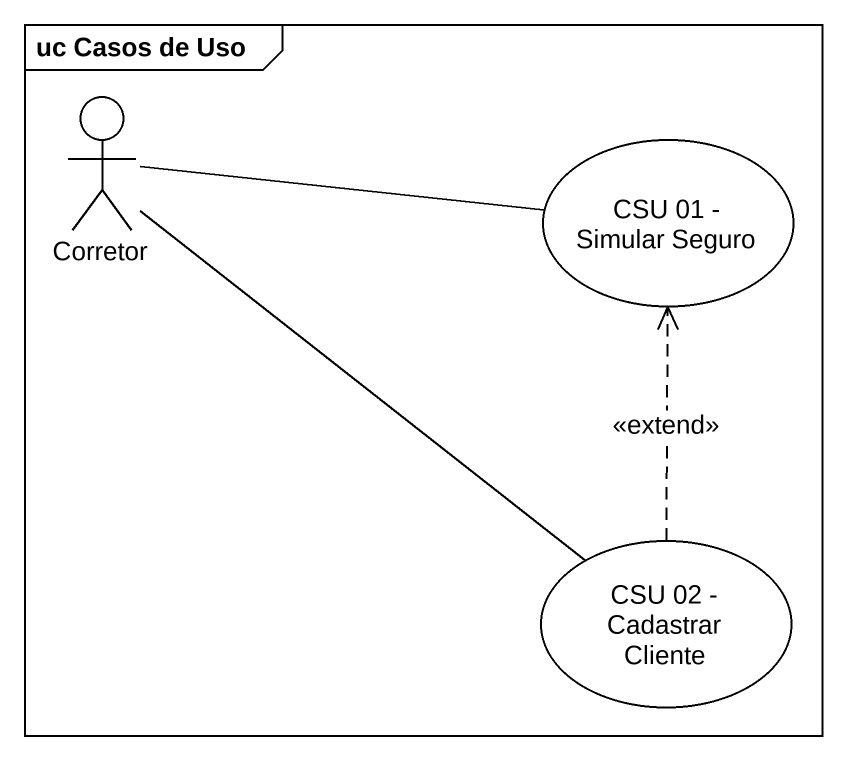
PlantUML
@startuml
mainframe uc Casos de Uso
actor Corretor
usecase "CSU 01 - Simular Seguro" as CSU_01_Simular_Seguro
usecase "CSU 02 - Cadastrar Cliente" as CSU_02_Cadastrar_Cliente
Corretor -right- CSU_01_Simular_Seguro
Corretor -- CSU_02_Cadastrar_Cliente
CSU_02_Cadastrar_Cliente .up.> CSU_01_Simular_Seguro : <<extend>>
@enduml
